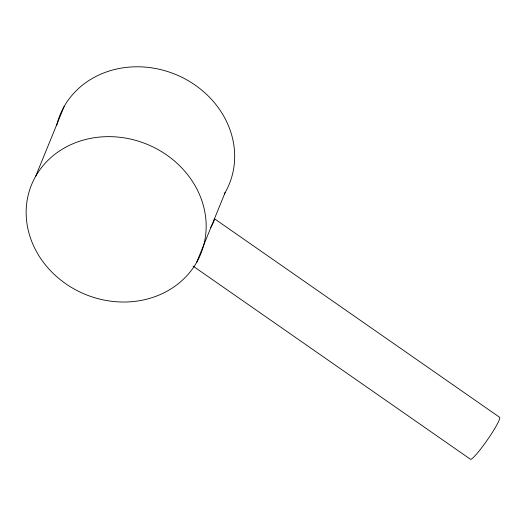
<?xml version="1.0" encoding="UTF-8"?>
<svg xmlns="http://www.w3.org/2000/svg" width="526" height="526" viewBox="0 0 526 526"><rect width="100%" height="100%" fill="white"/><g stroke="black" fill="none" stroke-linecap="round" stroke-linejoin="round"><path stroke-width="0.79" d="M35.669 176.282L64.179 106.416M196.645 262.382A91.406 81.155 22.2 0 0 110.822 136.661A91.406 81.155 22.2 0 0 41.008 258.95A91.406 81.155 22.2 0 0 196.645 262.382L225.154 192.523M193.075 266.117L470.369 459.198A25.557 2.88 -55.2 0 0 487.102 440.308A25.557 2.88 -55.2 0 0 499.661 417.322L214.286 218.619A25.557 2.88 -55.2 0 1 210.781 227.442M56.676 125.372A91.406 81.155 22.2 0 1 175.395 74.363A91.406 81.155 22.2 0 1 224.332 193.923"/></g></svg>
